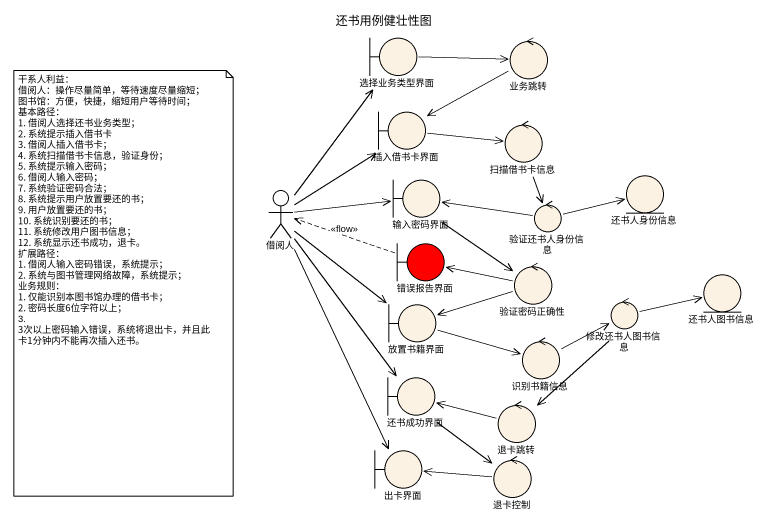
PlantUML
@startuml
title 还书用例健壮性图
boundary 选择业务类型界面 #FCF2E3
control 业务跳转 #FCF2E3
boundary 插入借书卡界面 #FCF2E3
control 扫描借书卡信息 #FCF2E3
actor 借阅人
boundary 输入密码界面 #FCF2E3
entity 还书人身份信息 #FCF2E3
control 验证还书人身份信息 #FCF2E3
boundary 错误报告界面 #FF0000
control 验证密码正确性 #FCF2E3
boundary 放置书籍界面 #FCF2E3
control 修改还书人图书信息 #FCF2E3
entity 还书人图书信息 #FCF2E3
control 识别书籍信息 #FCF2E3
boundary 还书成功界面 #FCF2E3
control 退卡跳转 #FCF2E3
boundary 出卡界面 #FCF2E3
control 退卡控制 #FCF2E3
选择业务类型界面 -right-> 业务跳转
业务跳转 -left-> 插入借书卡界面
插入借书卡界面 -right-> 扫描借书卡信息
扫描借书卡信息 --> 验证还书人身份信息
借阅人 -up-> 选择业务类型界面
借阅人 -up-> 插入借书卡界面
借阅人 -right-> 输入密码界面
借阅人 --> 放置书籍界面
借阅人 --> 还书成功界面
借阅人 --> 出卡界面
输入密码界面 --> 验证密码正确性
验证还书人身份信息 -left-> 输入密码界面
验证还书人身份信息 -right-> 还书人身份信息
错误报告界面 .left.> 借阅人 : <<flow>>
验证密码正确性 -left-> 错误报告界面
验证密码正确性 -left-> 放置书籍界面
放置书籍界面 -right-> 识别书籍信息
修改还书人图书信息 -right-> 还书人图书信息
修改还书人图书信息 --> 退卡跳转
识别书籍信息 -right-> 修改还书人图书信息
还书成功界面 --> 退卡控制
退卡跳转 -left-> 还书成功界面
退卡控制 -left-> 出卡界面
note as N1
  干系人利益：
  借阅人：操作尽量简单，等待速度尽量缩短；
  图书馆：方便，快捷，缩短用户等待时间；
  基本路径：
  1. 借阅人选择还书业务类型；
  2. 系统提示插入借书卡
  3. 借阅人插入借书卡；
  4. 系统扫描借书卡信息，验证身份；
  5. 系统提示输入密码；
  6. 借阅人输入密码；
  7. 系统验证密码合法；
  8. 系统提示用户放置要还的书；
  9. 用户放置要还的书；
  10. 系统识别要还的书；
  11. 系统修改用户图书信息；
  12. 系统显示还书成功，退卡。
  扩展路径：
  1. 借阅人输入密码错误，系统提示；
  2. 系统与图书管理网络故障，系统提示；
  业务规则：
  1. 仅能识别本图书馆办理的借书卡；
  2. 密码长度6位字符以上；
  3. 3次以上密码输入错误，系统将退出卡，并且此卡1分钟内不能再次插入还书。
end note
@enduml
